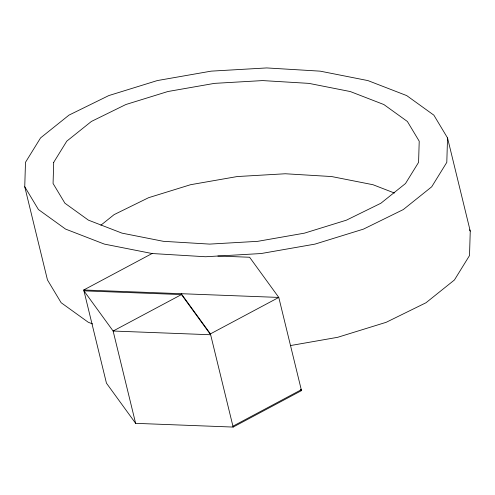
<?xml version="1.0" encoding="UTF-8"?>
<svg xmlns="http://www.w3.org/2000/svg" width="495" height="495" viewBox="0 0 495 495"><rect width="100%" height="100%" fill="white"/><g stroke="black" fill="none" stroke-linecap="round" stroke-linejoin="round"><path stroke-width="0.74" d="M92.584 323.934L88.277 322.264L61.133 302.711L47.464 279.935L24.75 186.757L25.486 162.323L40.578 137.888L68.997 115.118L108.807 95.572L157.299 80.574L211.161 71.144L266.725 67.933L320.203 71.156L367.952 80.598L406.723 95.603L433.868 115.162L447.536 137.932L470.25 231.115L469.514 255.55L454.422 279.984L426.003 302.748L386.193 322.301L337.701 337.299L290.67 345.529M447.536 137.932L446.799 162.366L431.708 186.801L403.283 209.571L363.472 229.117L314.987 244.115L261.125 253.539L205.561 256.75L152.083 253.527L104.334 244.091L65.563 229.086L38.418 209.527L24.75 186.757M100.9 225.206L114.11 214.626L148.587 197.697L190.575 184.709L237.223 176.548L285.343 173.764L331.656 176.554L373.007 184.728L394.441 193.025M217.868 256.039L249.604 257.252L278.778 297.427L301.492 390.611L233.145 427.067L135.63 423.343L106.45 383.167L83.735 289.983L152.083 253.527M233.145 427.067L210.431 333.884L278.778 297.427L83.735 289.983M232.935 426.195L301.282 389.738M300.595 389.373L301.492 390.611M210.431 333.884L181.257 293.708L181.467 294.575L210.641 334.756L113.126 331.031L83.952 290.856L181.467 294.575L113.126 331.031L135.63 423.343M469.47 229.81L470.25 231.115M53.708 162.323L53.07 183.484L64.907 203.204L88.413 220.145L121.993 233.139L163.344 241.312L209.657 244.103L257.777 241.325L304.425 233.157L346.413 220.17L380.89 203.241L405.504 183.521L418.578 162.366L419.216 141.205L407.379 121.479L383.866 104.544L350.293 91.55L308.942 83.377L262.628 80.586L214.508 83.364L167.861 91.525L125.872 104.519L91.396 121.448L66.782 141.162L53.708 162.323"/></g></svg>
